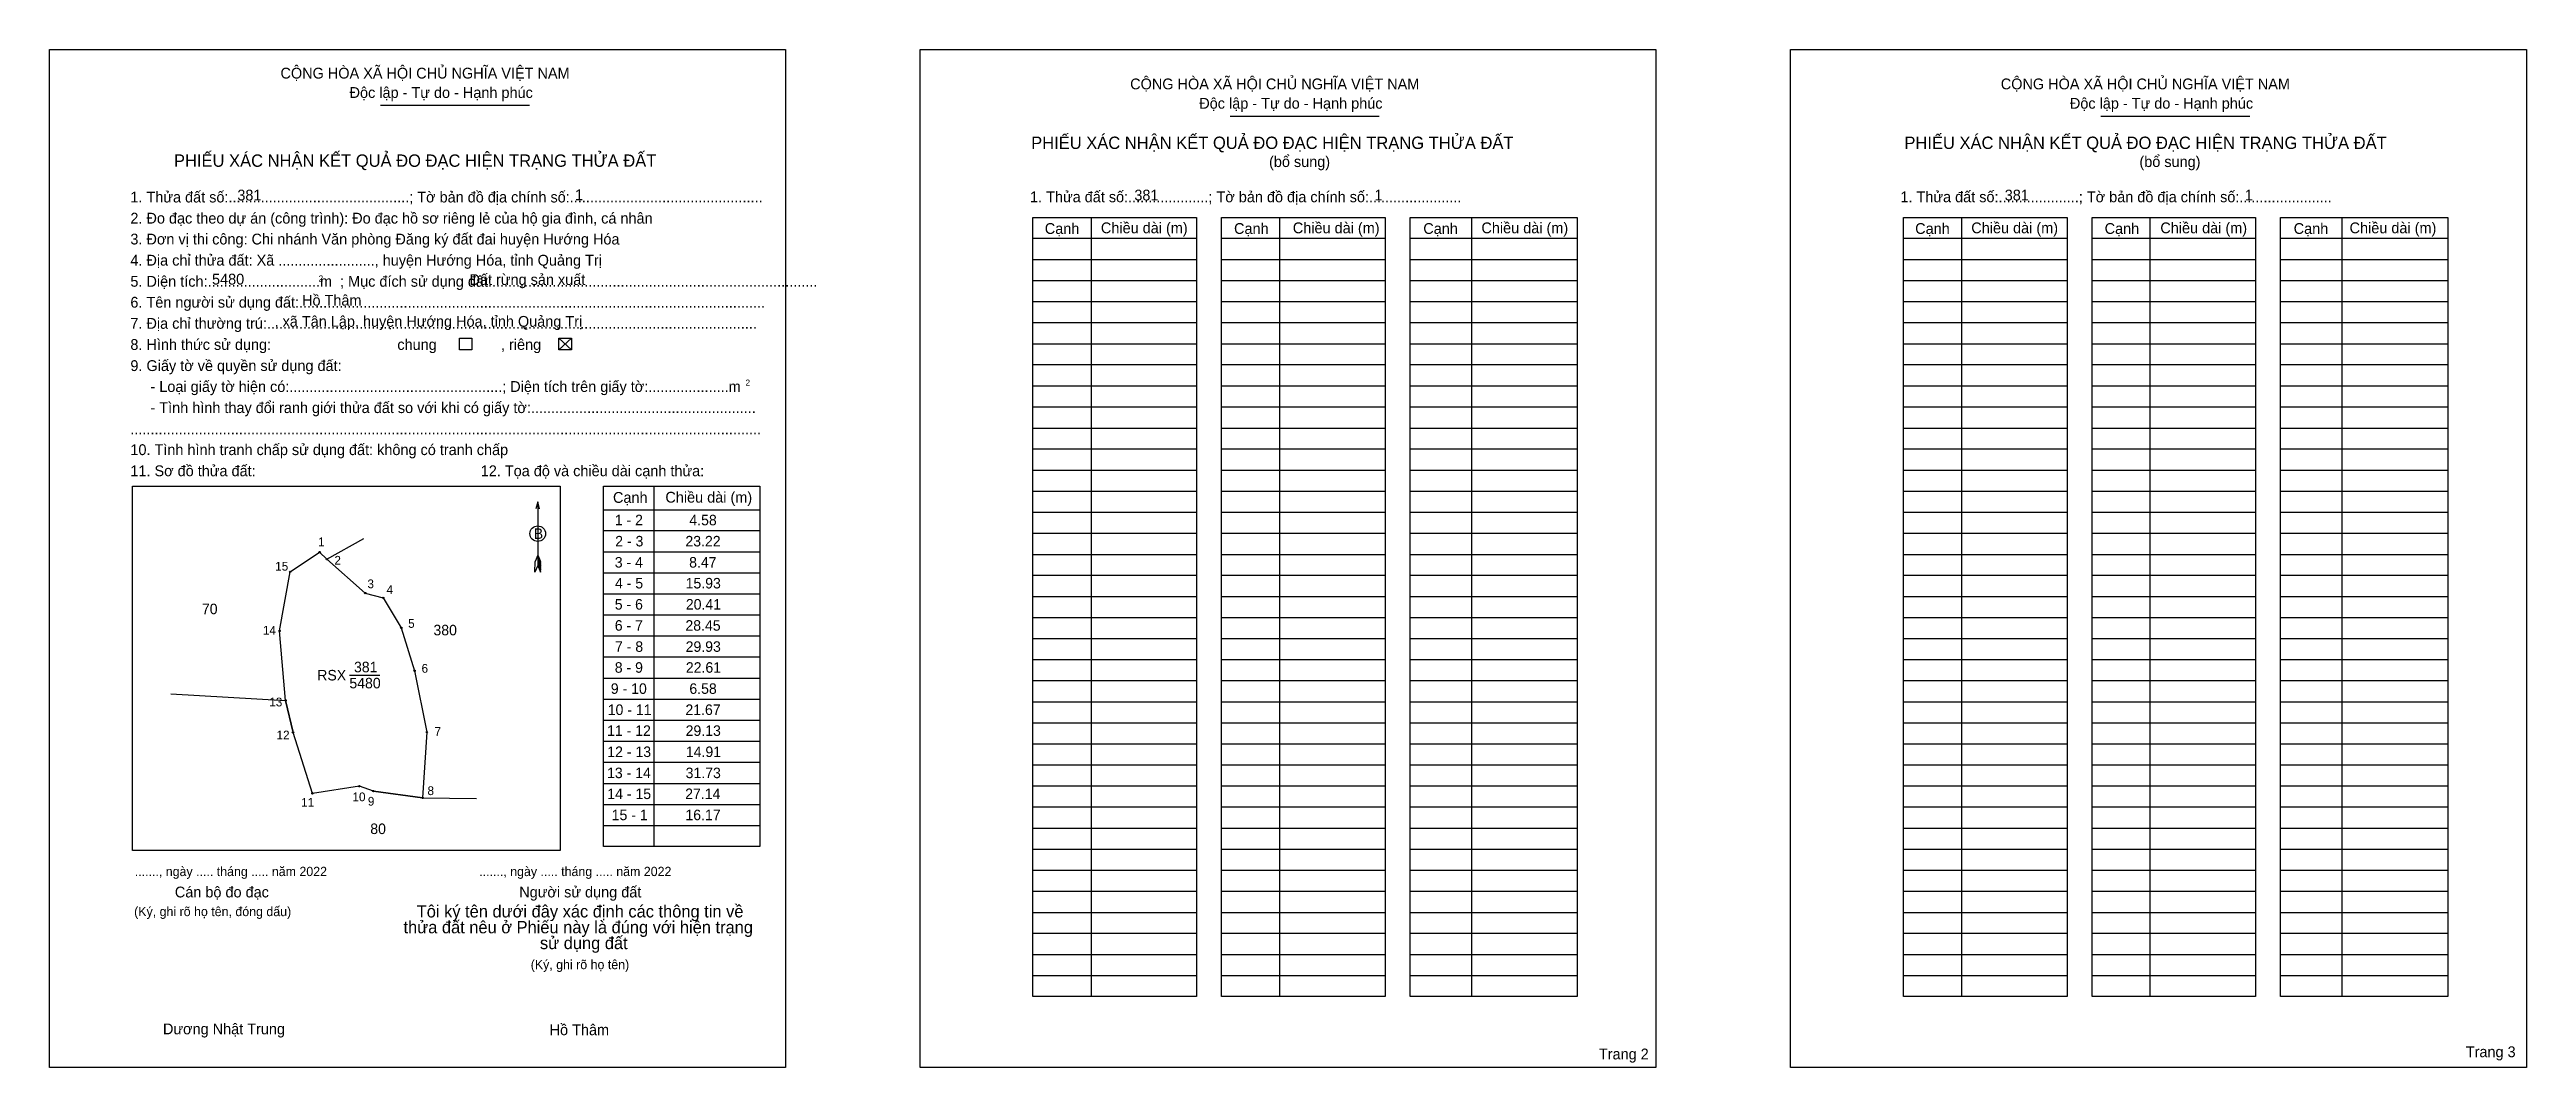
# Model space of a CAD drawing. Extents: x 544934 to 546059, y 1838142 to 1838604.
import ezdxf

# ---------------------------------------------------------------- set-up
doc = ezdxf.new("R2010")
doc.units = 0
for name, color, linetype in [('Level 1', 7, 'Continuous'), ('Level 10', 7, 'Continuous'), ('Level 11', 7, 'Continuous'), ('Level 13', 7, 'Continuous'), ('Level 2', 7, 'Continuous'), ('Level 25', 7, 'Continuous'), ('Level 27', 7, 'Continuous'), ('Level 36', 7, 'Continuous'), ('Level 48', 7, 'Continuous'), ('Level 50', 7, 'Continuous'), ('Level 52', 7, 'Continuous'), ('Level 55', 7, 'Continuous'), ('Level 6', 7, 'Continuous'), ('Level 9', 7, 'Continuous')]:
    doc.layers.add(name, color=color, linetype=linetype)

msp = doc.modelspace()

# ---------------------------------------------------------------- linework, layer by layer
at = {"layer": 'Level 1'}
for p, q in [((544934, 1838604.1), (544934, 1838604.1)), ((545329.5, 1838604.1), (545329.5, 1838604.1)), ((545084.3, 1838578.8), (545152, 1838578.8)), ((545470.5, 1838573.8), (545538.1, 1838573.8)), ((545866, 1838573.8), (545933.7, 1838573.8)), ((545407.2, 1838527.8), (545407.2, 1838173.8)), ((545492.8, 1838527.8), (545492.8, 1838173.8)), ((545580.1, 1838527.8), (545580.1, 1838173.8)), ((545802.7, 1838527.8), (545802.7, 1838173.8)), ((545888.4, 1838527.8), (545888.4, 1838173.8)), ((545975.6, 1838527.8), (545975.6, 1838173.8)), ((545380.8, 1838518.3), (545455.2, 1838518.3)), ((545380.8, 1838508.7), (545455.2, 1838508.7)), ((545466.5, 1838518.3), (545540.8, 1838518.3)), ((545466.5, 1838508.7), (545540.8, 1838508.7)), ((545552.2, 1838518.3), (545628.1, 1838518.3)), ((545552.2, 1838508.7), (545628.1, 1838508.7)), ((545776.4, 1838518.3), (545850.7, 1838518.3)), ((545776.4, 1838508.7), (545850.7, 1838508.7)), ((545862.1, 1838518.3), (545936.4, 1838518.3)), ((545862.1, 1838508.7), (545936.4, 1838508.7)), ((545947.7, 1838518.3), (546023.7, 1838518.3)), ((545947.7, 1838508.7), (546023.7, 1838508.7)), ((545380.8, 1838499.1), (545455.2, 1838499.1)), ((545466.5, 1838499.1), (545540.8, 1838499.1)), ((545552.2, 1838499.1), (545628.1, 1838499.1)), ((545776.4, 1838499.1), (545850.7, 1838499.1)), ((545862.1, 1838499.1), (545936.4, 1838499.1)), ((545947.7, 1838499.1), (546023.7, 1838499.1)), ((545380.8, 1838489.6), (545455.2, 1838489.6)), ((545466.5, 1838489.6), (545540.8, 1838489.6)), ((545552.2, 1838489.6), (545628.1, 1838489.6)), ((545776.4, 1838489.6), (545850.7, 1838489.6)), ((545862.1, 1838489.6), (545936.4, 1838489.6)), ((545947.7, 1838489.6), (546023.7, 1838489.6)), ((545380.8, 1838480), (545455.2, 1838480)), ((545466.5, 1838480), (545540.8, 1838480)), ((545552.2, 1838480), (545628.1, 1838480)), ((545776.4, 1838480), (545850.7, 1838480)), ((545862.1, 1838480), (545936.4, 1838480)), ((545947.7, 1838480), (546023.7, 1838480)), ((545165.4, 1838472.9), (545171.1, 1838467.6)), ((545165.4, 1838467.6), (545171.1, 1838472.9)), ((545380.8, 1838470.4), (545455.2, 1838470.4)), ((545466.5, 1838470.4), (545540.8, 1838470.4)), ((545552.2, 1838470.4), (545628.1, 1838470.4)), ((545776.4, 1838470.4), (545850.7, 1838470.4)), ((545862.1, 1838470.4), (545936.4, 1838470.4)), ((545947.7, 1838470.4), (546023.7, 1838470.4)), ((545380.8, 1838460.9), (545455.2, 1838460.9)), ((545466.5, 1838460.9), (545540.8, 1838460.9)), ((545552.2, 1838460.9), (545628.1, 1838460.9)), ((545776.4, 1838460.9), (545850.7, 1838460.9)), ((545862.1, 1838460.9), (545936.4, 1838460.9)), ((545947.7, 1838460.9), (546023.7, 1838460.9)), ((545380.8, 1838451.3), (545455.2, 1838451.3)), ((545380.8, 1838441.7), (545455.2, 1838441.7)), ((545466.5, 1838451.3), (545540.8, 1838451.3)), ((545466.5, 1838441.7), (545540.8, 1838441.7)), ((545552.2, 1838451.3), (545628.1, 1838451.3)), ((545552.2, 1838441.7), (545628.1, 1838441.7)), ((545776.4, 1838451.3), (545850.7, 1838451.3)), ((545776.4, 1838441.7), (545850.7, 1838441.7)), ((545862.1, 1838451.3), (545936.4, 1838451.3)), ((545862.1, 1838441.7), (545936.4, 1838441.7)), ((545947.7, 1838451.3), (546023.7, 1838451.3)), ((545947.7, 1838441.7), (546023.7, 1838441.7)), ((545380.8, 1838432.1), (545455.2, 1838432.1)), ((545466.5, 1838432.1), (545540.8, 1838432.1)), ((545552.2, 1838432.1), (545628.1, 1838432.1)), ((545776.4, 1838432.1), (545850.7, 1838432.1)), ((545862.1, 1838432.1), (545936.4, 1838432.1)), ((545947.7, 1838432.1), (546023.7, 1838432.1)), ((545380.8, 1838422.6), (545455.2, 1838422.6)), ((545466.5, 1838422.6), (545540.8, 1838422.6)), ((545552.2, 1838422.6), (545628.1, 1838422.6)), ((545776.4, 1838422.6), (545850.7, 1838422.6)), ((545862.1, 1838422.6), (545936.4, 1838422.6)), ((545947.7, 1838422.6), (546023.7, 1838422.6)), ((545380.8, 1838413), (545455.2, 1838413)), ((545466.5, 1838413), (545540.8, 1838413)), ((545552.2, 1838413), (545628.1, 1838413)), ((545776.4, 1838413), (545850.7, 1838413)), ((545862.1, 1838413), (545936.4, 1838413)), ((545947.7, 1838413), (546023.7, 1838413)), ((544971.6, 1838405.7), (544971.6, 1838405.7)), ((545155.8, 1838398.5), (545155.8, 1838369.6)), ((545208.6, 1838405.7), (545208.6, 1838241.9)), ((545380.8, 1838403.4), (545455.2, 1838403.4)), ((545466.5, 1838403.4), (545540.8, 1838403.4)), ((545552.2, 1838403.4), (545628.1, 1838403.4)), ((545776.4, 1838403.4), (545850.7, 1838403.4)), ((545862.1, 1838403.4), (545936.4, 1838403.4)), ((545947.7, 1838403.4), (546023.7, 1838403.4)), ((545185.7, 1838395), (545256.7, 1838395)), ((545185.7, 1838385.5), (545256.7, 1838385.5)), ((545380.8, 1838393.9), (545455.2, 1838393.9)), ((545466.5, 1838393.9), (545540.8, 1838393.9)), ((545552.2, 1838393.9), (545628.1, 1838393.9)), ((545776.4, 1838393.9), (545850.7, 1838393.9)), ((545862.1, 1838393.9), (545936.4, 1838393.9)), ((545947.7, 1838393.9), (546023.7, 1838393.9)), ((545155.8, 1838374.4), (545154.6, 1838371.4)), ((545155.8, 1838374.4), (545157, 1838371.4)), ((545155.8, 1838373.9), (545157, 1838371)), ((545155.8, 1838373.5), (545157, 1838370.6)), ((545185.7, 1838375.9), (545256.7, 1838375.9)), ((545380.8, 1838384.3), (545455.2, 1838384.3)), ((545380.8, 1838374.7), (545455.2, 1838374.7)), ((545466.5, 1838384.3), (545540.8, 1838384.3)), ((545466.5, 1838374.7), (545540.8, 1838374.7)), ((545552.2, 1838384.3), (545628.1, 1838384.3)), ((545552.2, 1838374.7), (545628.1, 1838374.7)), ((545776.4, 1838384.3), (545850.7, 1838384.3)), ((545776.4, 1838374.7), (545850.7, 1838374.7)), ((545862.1, 1838384.3), (545936.4, 1838384.3)), ((545862.1, 1838374.7), (545936.4, 1838374.7)), ((545947.7, 1838384.3), (546023.7, 1838384.3)), ((545947.7, 1838374.7), (546023.7, 1838374.7)), ((545154.5, 1838366.6), (545154.6, 1838371.4)), ((545155.8, 1838369.6), (545154.5, 1838366.6)), ((545155.8, 1838373.1), (545157, 1838370.1)), ((545155.8, 1838372.7), (545157, 1838369.7)), ((545155.8, 1838372.3), (545157, 1838369.3)), ((545155.8, 1838371.9), (545157, 1838368.8)), ((545155.8, 1838371.4), (545157, 1838368.4)), ((545155.8, 1838371), (545157, 1838368)), ((545155.8, 1838370.6), (545157, 1838367.6)), ((545155.8, 1838370.2), (545157, 1838367.1)), ((545155.8, 1838369.6), (545157, 1838366.6)), ((545157, 1838366.6), (545157, 1838371.4)), ((545185.7, 1838366.3), (545256.7, 1838366.3)), ((545380.8, 1838365.2), (545455.2, 1838365.2)), ((545466.5, 1838365.2), (545540.8, 1838365.2)), ((545552.2, 1838365.2), (545628.1, 1838365.2)), ((545776.4, 1838365.2), (545850.7, 1838365.2)), ((545862.1, 1838365.2), (545936.4, 1838365.2)), ((545947.7, 1838365.2), (546023.7, 1838365.2)), ((545185.7, 1838356.8), (545256.7, 1838356.8)), ((545380.8, 1838355.6), (545455.2, 1838355.6)), ((545466.5, 1838355.6), (545540.8, 1838355.6)), ((545552.2, 1838355.6), (545628.1, 1838355.6)), ((545776.4, 1838355.6), (545850.7, 1838355.6)), ((545862.1, 1838355.6), (545936.4, 1838355.6)), ((545947.7, 1838355.6), (546023.7, 1838355.6)), ((545185.7, 1838347.2), (545256.7, 1838347.2)), ((545380.8, 1838346), (545455.2, 1838346)), ((545466.5, 1838346), (545540.8, 1838346)), ((545552.2, 1838346), (545628.1, 1838346)), ((545776.4, 1838346), (545850.7, 1838346)), ((545862.1, 1838346), (545936.4, 1838346)), ((545947.7, 1838346), (546023.7, 1838346)), ((545185.7, 1838337.6), (545256.7, 1838337.6)), ((545380.8, 1838336.4), (545455.2, 1838336.4)), ((545466.5, 1838336.4), (545540.8, 1838336.4)), ((545552.2, 1838336.4), (545628.1, 1838336.4)), ((545776.4, 1838336.4), (545850.7, 1838336.4)), ((545862.1, 1838336.4), (545936.4, 1838336.4)), ((545947.7, 1838336.4), (546023.7, 1838336.4)), ((545185.7, 1838328.1), (545256.7, 1838328.1)), ((545185.7, 1838318.5), (545256.7, 1838318.5)), ((545380.8, 1838326.9), (545455.2, 1838326.9)), ((545380.8, 1838317.3), (545455.2, 1838317.3)), ((545466.5, 1838326.9), (545540.8, 1838326.9)), ((545466.5, 1838317.3), (545540.8, 1838317.3)), ((545552.2, 1838326.9), (545628.1, 1838326.9)), ((545552.2, 1838317.3), (545628.1, 1838317.3)), ((545776.4, 1838326.9), (545850.7, 1838326.9)), ((545776.4, 1838317.3), (545850.7, 1838317.3)), ((545862.1, 1838326.9), (545936.4, 1838326.9)), ((545862.1, 1838317.3), (545936.4, 1838317.3)), ((545947.7, 1838326.9), (546023.7, 1838326.9)), ((545947.7, 1838317.3), (546023.7, 1838317.3)), ((545185.7, 1838308.9), (545256.7, 1838308.9)), ((545380.8, 1838307.7), (545455.2, 1838307.7)), ((545466.5, 1838307.7), (545540.8, 1838307.7)), ((545552.2, 1838307.7), (545628.1, 1838307.7)), ((545776.4, 1838307.7), (545850.7, 1838307.7)), ((545862.1, 1838307.7), (545936.4, 1838307.7)), ((545947.7, 1838307.7), (546023.7, 1838307.7)), ((545185.7, 1838299.3), (545256.7, 1838299.3)), ((545380.8, 1838298.2), (545455.2, 1838298.2)), ((545466.5, 1838298.2), (545540.8, 1838298.2)), ((545552.2, 1838298.2), (545628.1, 1838298.2)), ((545776.4, 1838298.2), (545850.7, 1838298.2)), ((545862.1, 1838298.2), (545936.4, 1838298.2)), ((545947.7, 1838298.2), (546023.7, 1838298.2)), ((545185.7, 1838289.8), (545256.7, 1838289.8)), ((545380.8, 1838288.6), (545455.2, 1838288.6)), ((545466.5, 1838288.6), (545540.8, 1838288.6)), ((545552.2, 1838288.6), (545628.1, 1838288.6)), ((545776.4, 1838288.6), (545850.7, 1838288.6)), ((545862.1, 1838288.6), (545936.4, 1838288.6)), ((545947.7, 1838288.6), (546023.7, 1838288.6)), ((545185.7, 1838280.2), (545256.7, 1838280.2)), ((545380.8, 1838279), (545455.2, 1838279)), ((545466.5, 1838279), (545540.8, 1838279)), ((545552.2, 1838279), (545628.1, 1838279)), ((545776.4, 1838279), (545850.7, 1838279)), ((545862.1, 1838279), (545936.4, 1838279)), ((545947.7, 1838279), (546023.7, 1838279)), ((545185.7, 1838270.6), (545256.7, 1838270.6)), ((545185.7, 1838261.1), (545256.7, 1838261.1)), ((545380.8, 1838269.5), (545455.2, 1838269.5)), ((545466.5, 1838269.5), (545540.8, 1838269.5)), ((545552.2, 1838269.5), (545628.1, 1838269.5)), ((545776.4, 1838269.5), (545850.7, 1838269.5)), ((545862.1, 1838269.5), (545936.4, 1838269.5)), ((545947.7, 1838269.5), (546023.7, 1838269.5)), ((545185.7, 1838251.5), (545256.7, 1838251.5)), ((545380.8, 1838259.9), (545455.2, 1838259.9)), ((545380.8, 1838250.3), (545455.2, 1838250.3)), ((545466.5, 1838259.9), (545540.8, 1838259.9)), ((545466.5, 1838250.3), (545540.8, 1838250.3)), ((545552.2, 1838259.9), (545628.1, 1838259.9)), ((545552.2, 1838250.3), (545628.1, 1838250.3)), ((545776.4, 1838259.9), (545850.7, 1838259.9)), ((545776.4, 1838250.3), (545850.7, 1838250.3)), ((545862.1, 1838259.9), (545936.4, 1838259.9)), ((545862.1, 1838250.3), (545936.4, 1838250.3)), ((545947.7, 1838259.9), (546023.7, 1838259.9)), ((545947.7, 1838250.3), (546023.7, 1838250.3)), ((545166, 1838240.1), (545166, 1838240.1)), ((545380.8, 1838240.7), (545455.2, 1838240.7)), ((545466.5, 1838240.7), (545540.8, 1838240.7)), ((545552.2, 1838240.7), (545628.1, 1838240.7)), ((545776.4, 1838240.7), (545850.7, 1838240.7)), ((545862.1, 1838240.7), (545936.4, 1838240.7)), ((545947.7, 1838240.7), (546023.7, 1838240.7)), ((545380.8, 1838231.2), (545455.2, 1838231.2)), ((545466.5, 1838231.2), (545540.8, 1838231.2)), ((545552.2, 1838231.2), (545628.1, 1838231.2)), ((545776.4, 1838231.2), (545850.7, 1838231.2)), ((545862.1, 1838231.2), (545936.4, 1838231.2)), ((545947.7, 1838231.2), (546023.7, 1838231.2)), ((545380.8, 1838221.6), (545455.2, 1838221.6)), ((545466.5, 1838221.6), (545540.8, 1838221.6)), ((545552.2, 1838221.6), (545628.1, 1838221.6)), ((545776.4, 1838221.6), (545850.7, 1838221.6)), ((545862.1, 1838221.6), (545936.4, 1838221.6)), ((545947.7, 1838221.6), (546023.7, 1838221.6)), ((545380.8, 1838212), (545455.2, 1838212)), ((545466.5, 1838212), (545540.8, 1838212)), ((545552.2, 1838212), (545628.1, 1838212)), ((545776.4, 1838212), (545850.7, 1838212)), ((545862.1, 1838212), (545936.4, 1838212)), ((545947.7, 1838212), (546023.7, 1838212)), ((545380.8, 1838202.5), (545455.2, 1838202.5)), ((545466.5, 1838202.5), (545540.8, 1838202.5)), ((545552.2, 1838202.5), (545628.1, 1838202.5)), ((545776.4, 1838202.5), (545850.7, 1838202.5)), ((545862.1, 1838202.5), (545936.4, 1838202.5)), ((545947.7, 1838202.5), (546023.7, 1838202.5)), ((545380.8, 1838192.9), (545455.2, 1838192.9)), ((545380.8, 1838183.3), (545455.2, 1838183.3)), ((545466.5, 1838192.9), (545540.8, 1838192.9)), ((545466.5, 1838183.3), (545540.8, 1838183.3)), ((545552.2, 1838192.9), (545628.1, 1838192.9)), ((545552.2, 1838183.3), (545628.1, 1838183.3)), ((545776.4, 1838192.9), (545850.7, 1838192.9)), ((545776.4, 1838183.3), (545850.7, 1838183.3)), ((545862.1, 1838192.9), (545936.4, 1838192.9)), ((545862.1, 1838183.3), (545936.4, 1838183.3)), ((545947.7, 1838192.9), (546023.7, 1838192.9)), ((545947.7, 1838183.3), (546023.7, 1838183.3)), ((545268.4, 1838141.5), (545268.4, 1838141.5)), ((545663.9, 1838141.5), (545663.9, 1838141.5))]:
    msp.add_line(p, q, dxfattribs=at)
for points in [[(545380.8, 1838527.8), (545455.2, 1838527.8), (545455.2, 1838173.8), (545380.8, 1838173.8)], [(545466.5, 1838527.8), (545540.8, 1838527.8), (545540.8, 1838173.8), (545466.5, 1838173.8)], [(545552.2, 1838527.8), (545628.1, 1838527.8), (545628.1, 1838173.8), (545552.2, 1838173.8)], [(545776.4, 1838527.8), (545850.7, 1838527.8), (545850.7, 1838173.8), (545776.4, 1838173.8)], [(545862.1, 1838527.8), (545936.4, 1838527.8), (545936.4, 1838173.8), (545862.1, 1838173.8)], [(545947.7, 1838527.8), (546023.7, 1838527.8), (546023.7, 1838173.8), (545947.7, 1838173.8)], [(544971.6, 1838405.7), (545166, 1838405.7), (545166, 1838240.1), (544971.6, 1838240.1)], [(545185.7, 1838405.7), (545256.7, 1838405.7), (545256.7, 1838241.9), (545185.7, 1838241.9)]]:
    msp.add_lwpolyline(points, close=True, dxfattribs=at)
msp.add_lwpolyline([(545156.6, 1838395.4), (545155.8, 1838398.5), (545154.9, 1838395.4)], dxfattribs=at)
msp.add_circle((545155.8, 1838384.1), 3.53, dxfattribs=at)
at = {"layer": 'Level 10'}
msp.add_lwpolyline([(545056.7, 1838375.7), (545060, 1838372.5), (545077.4, 1838357.1), (545085.6, 1838354.9), (545093.8, 1838341.3), (545099.8, 1838321.8), (545105.4, 1838293.9), (545103.5, 1838264), (545081.1, 1838267.1), (545074.8, 1838269.3), (545053.4, 1838266.1), (545044.6, 1838293.8), (545041.2, 1838308.3), (545038.5, 1838339.9), (545043.3, 1838366.7)], close=True, dxfattribs=at)
at = {"layer": 'Level 11'}
for centre in [(545056.7, 1838375.7), (545056.7, 1838375.7), (545043.3, 1838366.7), (545060, 1838372.5), (545077.4, 1838357.1), (545085.6, 1838354.9), (545038.5, 1838339.9), (545093.8, 1838341.3), (545099.8, 1838321.8), (545041.2, 1838308.3), (545044.6, 1838293.8), (545105.4, 1838293.9), (545053.4, 1838266.1), (545074.8, 1838269.3), (545081.1, 1838267.1), (545103.5, 1838264)]:
    msp.add_circle(centre, 0.319, dxfattribs=at)
at = {"layer": 'Level 2'}
for points in [[(544934, 1838604.1), (545268.4, 1838604.1), (545268.4, 1838141.5), (544934, 1838141.5)], [(545329.5, 1838604.1), (545663.9, 1838604.1), (545663.9, 1838141.5), (545329.5, 1838141.5)], [(545725, 1838604.1), (546059.5, 1838604.1), (546059.5, 1838141.5), (545725, 1838141.5)]]:
    msp.add_lwpolyline(points, close=True, dxfattribs=at)
at = {"layer": 'Level 25'}
for p, q in [((545041.2, 1838308.3), (545044.6, 1838293.8)), ((545081.1, 1838267.1), (545103.5, 1838264))]:
    msp.add_line(p, q, dxfattribs=at)
at = {"layer": 'Level 27'}
for p, q in [((545060, 1838372.5), (545076.7, 1838381.9)), ((545103.5, 1838264), (545128, 1838263.8))]:
    msp.add_line(p, q, dxfattribs=at)
at = {"layer": 'Level 50'}
for points in [[(545120.2, 1838472.9), (545125.9, 1838472.9), (545125.9, 1838467.6), (545120.2, 1838467.6)], [(545165.4, 1838472.9), (545171.1, 1838472.9), (545171.1, 1838467.6), (545165.4, 1838467.6)]]:
    msp.add_lwpolyline(points, close=True, dxfattribs=at)
at = {"layer": 'Level 9'}
for p, q in [((545070.2, 1838319.8), (545084.1, 1838319.8)), ((544989.1, 1838311.3), (545041.2, 1838308.3))]:
    msp.add_line(p, q, dxfattribs=at)

# ---------------------------------------------------------------- texts
at = {"layer": 'Level 1'}
for s, height, p in [('CỘNG HÒA XÃ HỘI CHỦ NGHĨA VIỆT NAM', 4.912, (545038.9, 1838590.9)), ('Độc lập - Tự do - Hạnh phúc', 4.912, (545070.3, 1838582.1)), ('CỘNG HÒA XÃ HỘI CHỦ NGHĨA VIỆT NAM', 4.912, (545425, 1838586)), ('CỘNG HÒA XÃ HỘI CHỦ NGHĨA VIỆT NAM', 4.912, (545820.6, 1838586)), ('Độc lập - Tự do - Hạnh phúc', 4.912, (545456.4, 1838577.2)), ('Độc lập - Tự do - Hạnh phúc', 4.912, (545852, 1838577.2)), ('PHIẾU XÁC NHẬN KẾT QUẢ ĐO ĐẠC HIỆN TRẠNG THỬA ĐẤT', 5.615, (545380, 1838558.9)), ('PHIẾU XÁC NHẬN KẾT QUẢ ĐO ĐẠC HIỆN TRẠNG THỬA ĐẤT', 5.615, (545776.8, 1838558.9)), ('PHIẾU XÁC NHẬN KẾT QUẢ ĐO ĐẠC HIỆN TRẠNG THỬA ĐẤT', 5.615, (544990.5, 1838550.8)), ('(bổ sung)', 4.91, (545488.1, 1838550.7)), ('(bổ sung)', 4.91, (545883.6, 1838550.7)), ('1. Thửa đất số:.............................................; Tờ bản đồ địa chính số:................................................', 4.9123, (544970.7, 1838534.6)), ('1. Thửa đất số:....................; Tờ bản đồ địa chính số:.......................', 4.912, (545379.5, 1838534.7)), ('1. Thửa đất số:....................; Tờ bản đồ địa chính số:.......................', 4.912, (545775, 1838534.7)), ('3. Đơn vị thi công: Chi nhánh Văn phòng Đăng ký đất đai huyện Hướng Hóa', 4.912, (544970.7, 1838515.5)), ('2. Đo đạc theo dự án (công trình): Đo đạc hồ sơ riêng lẻ của hộ gia đình, cá nhân', 4.912, (544970.7, 1838525)), ('Cạnh', 4.91, (545386.2, 1838520.3)), ('Chiều dài (m)', 4.912, (545411.7, 1838520.6)), ('Cạnh', 4.91, (545472.2, 1838520.3)), ('Chiều dài (m)', 4.912, (545498.9, 1838520.6)), ('Cạnh', 4.91, (545558.2, 1838520.3)), ('Chiều dài (m)', 4.912, (545584.6, 1838520.6)), ('Cạnh', 4.91, (545781.7, 1838520.3)), ('Chiều dài (m)', 4.912, (545807.2, 1838520.6)), ('Cạnh', 4.91, (545867.8, 1838520.3)), ('Chiều dài (m)', 4.912, (545893.1, 1838520.6)), ('Cạnh', 4.91, (545953.7, 1838520.3)), ('Chiều dài (m)', 4.912, (545979.1, 1838520.6)), ('4. Địa chỉ thửa đất: Xã ........................, huyện Hướng Hóa, tỉnh Quảng Trị', 4.912, (544970.7, 1838505.9)), ('5. Diện tích:............................m  ; Mục đích sử dụng đất:.................................................................................', 4.9123, (544970.7, 1838496.3)), ('2', 2.81, (545056.2, 1838498.6)), ('6. Tên người sử dụng đất:....................................................................................................................', 4.9123, (544970.7, 1838486.8)), ('7. Địa chỉ thường trú:..........................................................................................................................', 4.9123, (544970.7, 1838477.2)), ('9. Giấy tờ về quyền sử dụng đất:', 4.912, (544970.7, 1838458)), ('chung                , riêng', 4.912, (545092, 1838467.6)), ('     - Loại giấy tờ hiện có:.....................................................; Diện tích trên giấy tờ:....................m', 4.9123, (544970.7, 1838448.5)), ('2', 2.81, (545250.2, 1838451.3)), ('     - Tình hình thay đổi ranh giới thửa đất so với khi có giấy tờ:........................................................', 4.9123, (544970.7, 1838438.9)), ('.............................................................................................................................................................', 4.9123, (544970.7, 1838429.3)), ('10. Tình hình tranh chấp sử dụng đất: không có tranh chấp', 4.912, (544970.7, 1838419.8)), ('11. Sơ đồ thửa đất:', 4.912, (544970.7, 1838410.2)), ('12. Tọa độ và chiều dài cạnh thửa:', 4.912, (545129.9, 1838410.2)), ('Cạnh', 4.91, (545190, 1838398.1)), ('Chiều dài (m)', 4.912, (545213.8, 1838398.2)), ('B', 4.78, (545154, 1838381.7)), ('......., ngày ..... tháng ..... năm 2022', 4.211, (544972.7, 1838228.5)), ('......., ngày ..... tháng ..... năm 2022', 4.211, (545129.2, 1838228.5)), ('Cán bộ đo đạc', 4.912, (544990.9, 1838218.8)), ('Tôi ký tên dưới đây xác định các thông tin về', 5.582, (545100.8, 1838209.7)), ('Người sử dụng đất', 4.912, (545147.4, 1838218.8)), ('(Ký, ghi rõ họ tên, đóng dấu)', 4.211, (544972.4, 1838210.3)), ('thửa đất nêu ở Phiếu này là đúng với hiện trạng', 5.582, (545094.8, 1838202.5)), ('sử dụng đất', 5.582, (545156.8, 1838195.3)), ('(Ký, ghi rõ họ tên)', 4.211, (545152.6, 1838186.2)), ('Dương Nhật Trung', 4.912, (544985.5, 1838156.6)), ('Trang 2', 4.91, (545638, 1838145.2)), ('Trang 3', 4.91, (546031.9, 1838146.2))]:
    msp.add_text(s, height=height, dxfattribs=at).set_placement(p)
at = {"layer": 'Level 13'}
for s, p in [('RSX', (545055.6, 1838317.4)), ('5480', (545070.2, 1838313.8)), ('381', (545072.3, 1838321.1))]:
    msp.add_text(s, height=4.78, dxfattribs=at).set_placement(p)
at = {"layer": 'Level 36'}
for s, p in [('70', (545003.2, 1838347.5)), ('380', (545108.4, 1838337.9)), ('80', (545079.7, 1838247.6))]:
    msp.add_text(s, height=4.78, dxfattribs=at).set_placement(p)
at = {"layer": 'Level 48'}
msp.add_text('8. Hình thức sử dụng:', height=4.912, dxfattribs=at).set_placement((544970.7, 1838467.6))
at = {"layer": 'Level 52'}
for s, p in [('1 - 2', (545190.8, 1838387.9)), ('4.58', (545224.7, 1838387.9)), ('3 - 4', (545190.8, 1838368.7)), ('2 - 3', (545191, 1838378.3)), ('23.22', (545222.9, 1838378.3)), ('8.47', (545224.6, 1838368.7)), ('4 - 5', (545190.9, 1838359.2)), ('15.93', (545223, 1838359.2)), ('5 - 6', (545190.8, 1838349.6)), ('20.41', (545223.1, 1838349.6)), ('6 - 7', (545190.8, 1838340)), ('28.45', (545222.9, 1838340)), ('7 - 8', (545190.9, 1838330.4)), ('29.93', (545223, 1838330.4)), ('8 - 9', (545190.8, 1838320.9)), ('22.61', (545223.1, 1838320.9)), ('10 - 11', (545187.6, 1838301.7)), ('9 - 10', (545189, 1838311.3)), ('21.67', (545222.9, 1838301.7)), ('6.58', (545224.7, 1838311.3)), ('11 - 12', (545187.3, 1838292.2)), ('29.13', (545223, 1838292.2)), ('12 - 13', (545187.4, 1838282.6)), ('14.91', (545223.1, 1838282.6)), ('13 - 14', (545187.3, 1838273)), ('31.73', (545223, 1838273)), ('14 - 15', (545187.4, 1838263.5)), ('27.14', (545222.8, 1838263.5)), ('15 - 1', (545189.4, 1838253.9)), ('16.17', (545222.9, 1838253.9))]:
    msp.add_text(s, height=4.78, dxfattribs=at).set_placement(p)
at = {"layer": 'Level 55'}
for s, p in [('1', (545056.6, 1838375.7)), ('15', (545043.1, 1838366.7)), ('2', (545059.9, 1838372.5)), ('3', (545077.3, 1838357.1)), ('4', (545085.5, 1838354.9)), ('14', (545038.4, 1838339.9)), ('5', (545093.8, 1838341.3)), ('6', (545099.7, 1838321.8)), ('13', (545041.1, 1838308.3)), ('12', (545044.5, 1838293.8)), ('7', (545105.4, 1838293.9)), ('11', (545053.3, 1838266.1)), ('10', (545074.7, 1838269.3)), ('9', (545081, 1838267.1)), ('8', (545103.4, 1838264))]:
    msp.add_text(s, height=0.159, dxfattribs=at).set_placement(p)
at = {"layer": 'Level 6'}
for s, height, p in [('381', 4.91, (545019.3, 1838535.5)), ('1', 4.91, (545172.7, 1838535.6)), ('381', 4.91, (545426.9, 1838535.5)), ('1', 4.91, (545536, 1838535.5)), ('381', 4.91, (545822.4, 1838535.5)), ('1', 4.91, (545931.5, 1838535.5)), ('5480', 4.91, (545007.8, 1838497.3)), ('Đất rừng sản xuất', 4.913, (545124.8, 1838497.1)), ('Hồ Thâm', 4.91, (545048.7, 1838487.7)), (', xã Tân Lập, huyện Hướng Hóa, tỉnh Quảng Trị', 4.913, (545036.2, 1838478.1)), ('Hồ Thâm', 4.91, (545161.2, 1838156.2))]:
    msp.add_text(s, height=height, dxfattribs=at).set_placement(p)
at = {"layer": 'Level 9'}
for s, p in [('1', (545056, 1838378.4)), ('2', (545063.4, 1838370)), ('15', (545036.5, 1838367.3)), ('3', (545078.4, 1838359.3)), ('4', (545087.1, 1838356.7)), ('14', (545030.9, 1838338.2)), ('5', (545096.9, 1838341.3)), ('6', (545103, 1838320.9)), ('13', (545033.8, 1838305.6)), ('12', (545037.1, 1838290.6)), ('7', (545108.9, 1838292.2)), ('11', (545048.3, 1838260)), ('10', (545071.6, 1838262.5)), ('9', (545078.6, 1838260.5)), ('8', (545105.7, 1838265.3))]:
    msp.add_text(s, height=3.99, dxfattribs=at).set_placement(p)

doc.saveas('drawing.dxf')
